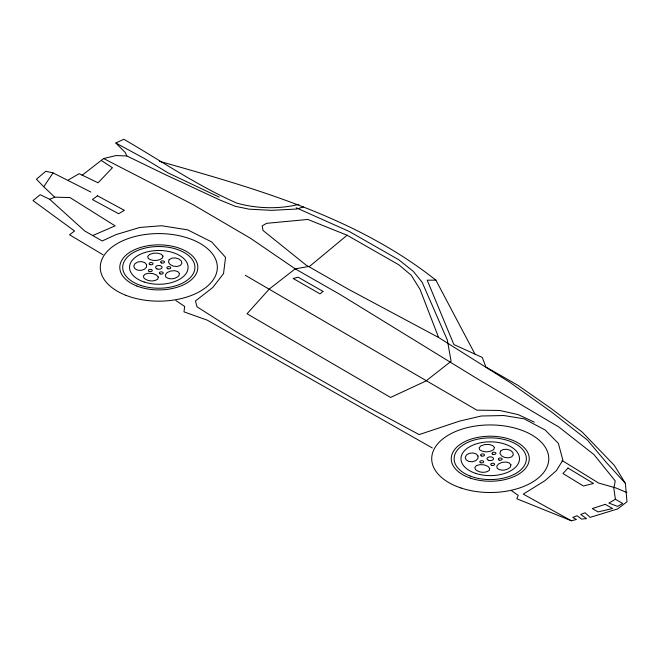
<?xml version="1.0" encoding="UTF-8"?>
<svg xmlns="http://www.w3.org/2000/svg" width="660" height="660" viewBox="0 0 660 660"><rect width="100%" height="100%" fill="white"/><g stroke="black" fill="none" stroke-linecap="round" stroke-linejoin="round"><path stroke-width="0.99" d="M92.73 235.554L115.112 225.868L69.935 197.546L54.714 197.175L43.75 186.747L53.047 172.912L90.898 192.052M82.054 175.337L103.653 158.54L115.945 155.578L126.819 155.958L165.396 174.677L219.97 200.038L235.24 206.275L249.035 209.162L271.516 210.35L296.868 209.022L303.369 206.91M511.673 490.817L518.24 495.396L516.821 498.754L571.362 520.765L576.428 519.494L572.781 517.415L577.12 515.724L581.493 519.065L586.567 518.628L580.734 514.462L585.065 512.779L590.18 517.366L617.644 508.918L627 501.773L625.391 483.367L606.367 462.503L587.326 439.964L551.57 412.038L509.998 382.453L438.587 337.474L420.049 289.41L411.221 275.212L398.813 264.792L347.102 235.232L309.688 266.302L295.218 268.859L269.305 289.014L247.054 313.764L390.555 397.444L425.923 381.026L451.118 361.284L447.307 339.958L422.161 282.29L413.366 271.441L398.772 259.768L349.239 231.462L296.134 207.768M68.326 179.982L79.142 173.671L98.068 182.82L112.431 167.722L101.5 160.636M615.409 499.273L608.85 503.06L617.62 506.401L622.693 503.473L615.409 499.273L613.841 488.425L615.219 480.892L593.975 454.591L558.946 427.078L477.353 378.782L340.378 294.665L295.218 268.859L250.742 238.441L193.198 204.724L103.653 158.54M126.819 155.958L125.342 152.617L115.838 143.022L123.775 139.235C161.188 160.924 197.15 185.633 236.816 203.107C256.789 208.7 278.743 209.302 298.84 204.377M103.051 254.776L69.539 234.787L74.572 231.008L33 200.59L40.194 194.708L49.657 199.279L54.714 197.175M474.969 354.106L435.905 280.162L427.21 280.186L453.865 344.545L482.245 357.431L485.95 367.042L518.001 385.358L550.811 408.276L582.178 432.036L614.361 465.407L625.391 483.367M53.047 172.912L45.787 171.262L36.44 179.239L43.75 186.747M159.481 161.304C256.113 188.677 355.831 216.727 435.905 280.162M347.102 235.232L307.832 219.45L266.558 223.336L262.226 225.86L262.993 230.455L306.05 265.056L348.298 289.204L438.587 337.474M626.917 492.566L616.011 487.996L598.57 483.029L562.139 460.54M219.219 197.117L168.275 172.994L144.235 158.425L115.838 143.022M534.262 422.128L518.257 414.645L499.719 410.462L476.908 410.165L245.273 275.278M571.362 520.765L523.297 494.126L544.921 480.678L556.429 470.605L562.864 460.119L558.368 443.396L545.201 430.048L524.089 418.811L503.77 415.528L481.305 416.006L459.608 421.096L419.149 434.602L369.633 407.971L236.346 331.79L196.993 306.801L195.492 300.943L212.767 287.504L223.517 273.669L225.547 257.342L211.637 241.907L187.621 229.845L161.494 225.736L139.763 227.469L115.912 234.655L102.201 240.966L84.719 230.975L49.657 199.279M432.308 447.95L207.256 320.158L183.992 311.858L184.668 306.421L175.923 300.589M146.602 264.701L146.438 267.217L144.325 269.346L140.918 270.418L137.321 270.088L134.665 268.463L133.79 266.054L134.978 263.637L137.857 261.962L141.504 261.583L144.763 262.597L146.602 264.701M478.038 456.052L477.873 458.568L475.753 460.696L472.354 461.769L468.757 461.439L466.1 459.814L465.226 457.413L466.414 454.987L469.293 453.321L472.939 452.933L476.198 453.948L478.038 456.052M158.243 277.035L157.748 279.155C153.722 282.043 147.848 281.325 144.078 278.305L143.368 276.111L145.018 274.23L148.525 273.273L152.757 273.537L156.379 274.939L158.243 277.035M489.679 468.385L489.184 470.514C485.158 473.393 479.276 472.675 475.513 469.656L474.804 467.462L476.454 465.589L479.96 464.623L484.192 464.887L487.814 466.29L489.679 468.385M169.108 259.751L168.481 262.078L169.983 264.445L173.143 266.096L176.946 266.508L180.196 265.551L181.855 263.53L181.401 261.088L178.967 258.992L175.345 257.92L171.666 258.2L169.108 259.751M500.544 451.102L499.917 453.428L501.418 455.796L504.578 457.446L508.382 457.858L511.632 456.901L513.29 454.88L512.837 452.438L510.403 450.343L506.781 449.27L503.101 449.551L500.544 451.102M179.495 273.529L178.843 275.855C175.461 279.048 169.661 280.022 165.85 277.068L165.346 274.849L167.095 272.605L170.519 271.046L174.545 270.674L177.895 271.598L179.495 273.529M510.931 464.879L510.279 467.206C506.896 470.398 501.097 471.372 497.285 468.418L496.782 466.199L498.531 463.955L501.955 462.404L505.981 462.025L509.33 462.949L510.931 464.879M163.012 256.08L162.344 258.184C158.317 261.088 152.377 261.352 148.269 258.497L147.7 256.418L149.556 254.455L153.252 253.225L157.608 253.135L161.246 254.199L163.012 256.08M494.447 447.43L493.779 449.534C489.753 452.438 483.813 452.702 479.704 449.848L479.135 447.769L480.991 445.805L484.688 444.584L489.043 444.485L492.682 445.549L494.447 447.43M568.004 468.055L562.98 473.509L583.382 485.999L593.505 483.466L568.004 468.055M322.954 291.373L320.075 293.89L293.131 278.487L298.188 277.216L322.954 291.373M97.457 195.797L92.416 199.576L118.627 213.724L124.402 210.358L97.457 195.797M605.278 504.347L592.276 508.571L598.1 511.904L612.562 508.513L605.278 504.347M126.002 295.358A58.534 33.792 0 0 0 217.189 269.783A58.534 33.792 0 0 0 133.237 236.981A58.534 33.792 0 0 0 126.002 295.358M136.942 286.036A39.022 22.531 0 0 0 197.728 268.983A39.022 22.531 0 0 0 141.76 247.112A39.022 22.531 0 0 0 136.942 286.036M144.177 282.01A29.263 16.896 0 0 0 188.075 267.374A29.263 16.896 0 0 0 144.177 252.747A29.263 16.896 0 0 0 144.177 282.01M160.165 273.925A1.963 1.13 0 0 0 163.226 273.075A1.963 1.13 0 0 0 160.413 271.969A1.963 1.13 0 0 0 160.165 273.925M156.981 268.933A3.267 1.889 0 0 0 162.071 267.506A3.267 1.889 0 0 0 157.385 265.683A3.267 1.889 0 0 0 156.981 268.933M167.838 268.744A1.963 1.13 0 0 0 170.783 267.762A1.963 1.13 0 0 0 167.838 266.78A1.963 1.13 0 0 0 167.838 268.744M161.444 262.936A1.963 1.13 0 0 0 164.497 262.078A1.963 1.13 0 0 0 161.683 260.98A1.963 1.13 0 0 0 161.444 262.936M150.01 264.602A1.963 1.13 0 0 0 153.062 263.744A1.963 1.13 0 0 0 150.249 262.647A1.963 1.13 0 0 0 150.01 264.602M149.218 271.4A1.963 1.13 0 0 0 152.279 270.542A1.963 1.13 0 0 0 149.465 269.445A1.963 1.13 0 0 0 149.218 271.4M140.753 285.433A36.127 20.856 0 0 0 194.931 267.374A36.127 20.856 0 0 0 140.753 249.315A36.127 20.856 0 0 0 140.753 285.433M470.002 476A36.127 20.856 0 0 0 526.276 460.218A36.127 20.856 0 0 0 474.466 439.964A36.127 20.856 0 0 0 470.002 476M480.653 462.751A1.963 1.13 0 0 0 483.706 461.893A1.963 1.13 0 0 0 480.901 460.795A1.963 1.13 0 0 0 480.653 462.751M481.445 455.953A1.963 1.13 0 0 0 484.498 455.095A1.963 1.13 0 0 0 481.684 453.997A1.963 1.13 0 0 0 481.445 455.953M492.88 454.286A1.963 1.13 0 0 0 495.932 453.428A1.963 1.13 0 0 0 493.119 452.331A1.963 1.13 0 0 0 492.88 454.286M499.273 460.094A1.963 1.13 0 0 0 502.219 459.112A1.963 1.13 0 0 0 499.273 458.131A1.963 1.13 0 0 0 499.273 460.094M488.416 460.292A3.267 1.889 0 0 0 493.507 458.865A3.267 1.889 0 0 0 488.821 457.034A3.267 1.889 0 0 0 488.416 460.292M491.725 465.325A1.963 1.13 0 0 0 494.662 464.343A1.963 1.13 0 0 0 491.725 463.361A1.963 1.13 0 0 0 491.725 465.325M475.612 473.36A29.263 16.896 0 0 0 519.511 458.725A29.263 16.896 0 0 0 475.612 444.097A29.263 16.896 0 0 0 475.612 473.36M470.737 478.236A39.022 22.531 0 0 0 529.262 458.725A39.022 22.531 0 0 0 470.737 439.222A39.022 22.531 0 0 0 470.737 478.236M460.985 487.996A58.534 33.792 0 0 0 548.773 458.725A58.534 33.792 0 0 0 460.985 429.462A58.534 33.792 0 0 0 460.985 487.996"/></g></svg>
